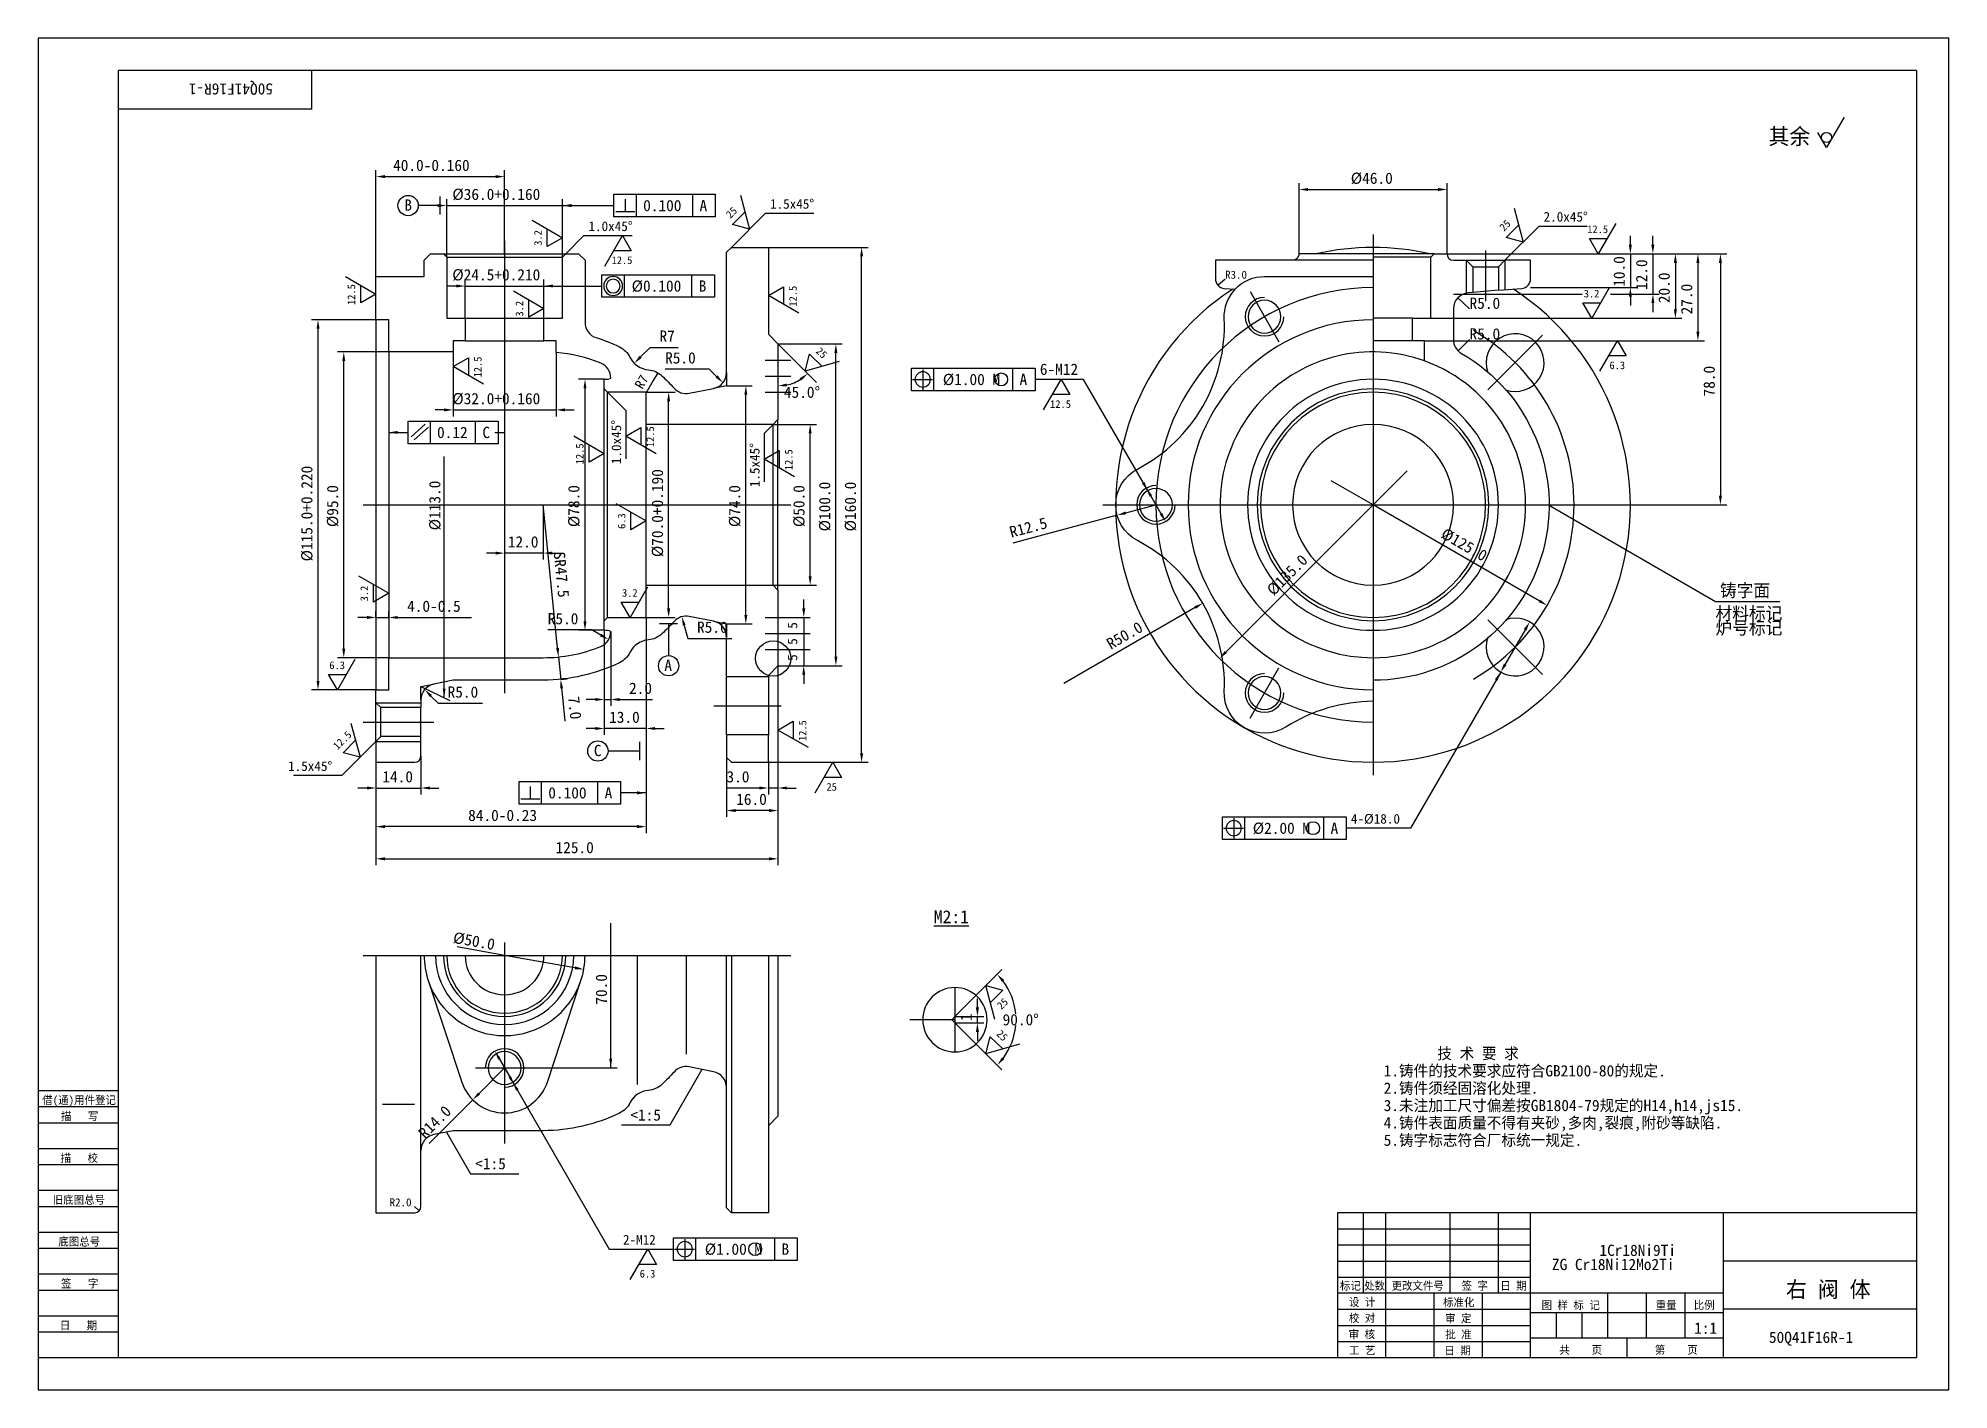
# Model space of a CAD drawing. Header units: metres. Extents: x 0 to 594, y 0 to 420.
import ezdxf

# ---------------------------------------------------------------- set-up
doc = ezdxf.new("R2010")
doc.units = ezdxf.units.M
for name, color, linetype in [('B', 3, 'Continuous'), ('C', 6, 'Continuous'), ('D', 1, 'Continuous'), ('FL', 5, 'Continuous'), ('HA', 5, 'Continuous'), ('T', 7, 'Continuous'), ('TL', 4, 'Continuous')]:
    doc.layers.add(name, color=color, linetype=linetype)

# ---------------------------------------------------------------- blocks, each defined once
blk = doc.blocks.new('PIC1')
for points in [[(-6.4, 0), (6.24, 0)], [(0, 6.28), (0, -6.51)]]:
    blk.add_lwpolyline(points)
blk.add_lwpolyline([(-4.82, 0, 1), (4.82, 0, 1), (-4.82, 0, 1)], format="xyb")
blk = doc.blocks.new('PIC6')
blk.add_lwpolyline([(6.01, 0, 1), (-6.01, 0, 1)], format="xyb", close=True)
blk.add_lwpolyline([(-4.36, 0, 1), (4.36, 0, 1), (-4.36, 0, 1)], format="xyb")
blk = doc.blocks.new('PIC3')
for points in [[(0, 4), (0, -4)], [(6, -4), (-6, -4)]]:
    blk.add_lwpolyline(points)
blk = doc.blocks.new('PIC2')
for points in [[(3.77, 5.28), (-5.23, -2.72)], [(5.77, 3.28), (-3.23, -4.72)]]:
    blk.add_lwpolyline(points)
blk = doc.blocks.new('TUKUN2')
at = {"layer": 'FL'}
for p, q in [((594, 420), (0, 420)), ((0, 420), (0, 0)), ((594, 0), (594, 420)), ((0, 83), (25, 83)), ((0, 75), (25, 75)), ((0, 70), (25, 70)), ((0, 62), (25, 62)), ((0, 57), (25, 57)), ((412, 30), (412, 55)), ((419, 10), (419, 55)), ((439, 30), (439, 55)), ((454, 30), (454, 55)), ((0, 49), (25, 49)), ((404, 50), (464, 50)), ((0, 44), (25, 44)), ((404, 45), (464, 45)), ((0, 36), (25, 36)), ((404, 40), (464, 40)), ((0, 31), (25, 31)), ((404, 35), (464, 35)), ((449, 10), (449, 30)), ((404, 25), (464, 25)), ((0, 23), (25, 23)), ((0, 18), (25, 18)), ((404, 20), (464, 20)), ((404, 15), (464, 15)), ((0, 0), (594, 0))]:
    blk.add_line(p, q, dxfattribs=at)
at = {"layer": 'TL'}
for p, q in [((584, 410), (25, 410)), ((25, 10), (25, 410)), ((85, 410), (85, 398)), ((584, 410), (584, 10)), ((85, 398), (25, 398)), ((0, 93), (25, 93)), ((0, 88), (25, 88)), ((584, 55), (404, 55)), ((404, 55), (404, 10)), ((464, 10), (464, 55)), ((524, 10), (524, 55)), ((584, 40), (524, 40)), ((524, 30), (404, 30)), ((434, 10), (434, 30)), ((488, 16), (488, 30)), ((500, 16), (500, 30)), ((512, 16), (512, 30)), ((464, 24), (524, 24)), ((472, 16), (472, 24)), ((480, 16), (480, 24)), ((584, 25), (524, 25)), ((524, 16), (464, 16)), ((494, 10), (494, 16)), ((0, 10), (584, 10))]:
    blk.add_line(p, q, dxfattribs=at)
at = {"layer": 'T'}
for s, p in [('借(通)用件登记', (1.26, 88.76)), ('描   写', (7.09, 83.76)), ('描   校', (6.98, 70.76)), ('旧底图总号', (4.52, 57.76)), ('底图总号', (6.25, 44.76)), ('签   字', (7.1, 31.76)), ('标记', (404.71, 31.07)), ('处数', (412.22, 31.07)), ('更改文件号', (420.75, 31.07)), ('签 字', (442.53, 31.07)), ('日 期', (454.57, 31.07)), ('校 对', (407.48, 20.99)), ('设 计', (407.5, 25.99)), ('标准化', (436.77, 25.93)), ('审 定', (437.39, 20.93)), ('图 样 标 记', (467.4, 25.04)), ('重量', (502.88, 25.04)), ('比例', (514.7, 25.04)), ('日   期', (6.72, 18.76)), ('审 核', (407.41, 15.99)), ('批 准', (437.46, 15.93)), ('工 艺', (407.52, 10.99)), ('日 期', (437.18, 10.93)), ('共    页', (472.91, 11.13)), ('第    页', (502.62, 11.13))]:
    blk.add_text(s, height=2.5, dxfattribs=at).set_placement(p)

msp = doc.modelspace()

# ---------------------------------------------------------------- linework, layer by layer
at = {"layer": 'B'}
msp.add_lwpolyline([(121.27, 127.14, 0.72), (168.73, 127.14, 0.72)], format="xyb", dxfattribs=at)
at = {"layer": 'C'}
for p, q in [((145, 357), (145, 216.5)), ((415, 359), (415, 191)), ((450, 354), (450, 338.33)), ((376.75, 341.25), (385.75, 325.66)), ((450.71, 310.71), (467.68, 327.68)), ((226, 320), (234, 320)), ((226, 315), (234, 315)), ((226, 310), (234, 310)), ((101, 275), (234, 275)), ((331, 275), (499, 275)), ((226, 240), (230, 240)), ((450.71, 239.29), (467.68, 222.32)), ((226, 235), (230, 235)), ((226, 230), (230, 230)), ((376.75, 208.75), (385.75, 224.34)), ((210, 212.5), (231, 212.5)), ((101, 207.5), (123, 207.5)), ((145, 139), (145, 76.5)), ((101, 135), (234, 135)), ((285, 115), (271, 115)), ((136, 100), (154, 100))]:
    msp.add_line(p, q, dxfattribs=at)
for radius, start, end in [(67.5, 90, 270), (62.5, 300, 60)]:
    msp.add_arc((415, 275), radius, start, end, dxfattribs=at)
at = {"layer": 'D'}
for p, q in [((561.46, 395.46), (556, 386)), ((556, 386), (553.27, 390.73)), ((105, 345.96), (105, 379)), ((107.8, 377), (142.2, 377)), ((145, 353), (145, 379)), ((392, 353), (392, 375)), ((438, 353), (438, 375)), ((127, 352), (127, 370)), ((163, 352), (163, 370)), ((179, 364.5), (179, 371.5)), ((179, 371.5), (210.5, 371.5)), ((186, 364.5), (186, 371.5)), ((203.5, 364.5), (203.5, 371.5)), ((210.5, 371.5), (210.5, 364.5)), ((218.33, 371.21), (221.16, 360.66)), ((394.8, 373), (435.2, 373)), ((124.2, 368), (121.4, 368)), ((127, 368), (163, 368)), ((153.54, 363.46), (163, 358)), ((163, 368), (166.5, 368)), ((165.8, 368), (168.6, 368)), ((166.5, 368), (179, 368)), ((210.5, 364.5), (179, 364.5)), ((215.5, 355), (226.11, 365.61)), ((215.88, 362.07), (219.74, 365.93)), ((226.11, 365.61), (241.11, 365.61)), ((458.83, 367.21), (461.66, 356.66)), ((490.46, 362.46), (485, 353)), ((158.27, 355.27), (158.27, 360.73)), ((163, 358), (158.27, 355.27)), ((164, 353), (169.66, 358.66)), ((169.66, 358.66), (184.66, 358.66)), ((176.19, 349.19), (181.66, 358.66)), ((181.66, 358.66), (184.39, 353.92)), ((221.16, 360.66), (215.88, 362.07)), ((456, 351), (466.61, 361.61)), ((456.38, 358.07), (460.24, 361.93)), ((461.66, 356.66), (456.38, 358.07)), ((466.61, 361.61), (481.61, 361.61)), ((485, 353), (482.27, 357.73)), ((482.27, 357.73), (487.73, 357.73)), ((495, 355.8), (495, 358.6)), ((502, 355.8), (502, 358.6)), ((184.39, 353.92), (178.92, 353.92)), ((227, 355), (258, 355)), ((256, 197.8), (256, 352.2)), ((438, 353), (497, 353)), ((438, 353), (504, 353)), ((438, 353), (511, 353)), ((438, 353), (518, 353)), ((438, 353), (525, 353)), ((495, 353), (495, 342.5)), ((502, 353), (502, 340.5)), ((95.54, 345.96), (105, 340.5)), ((132.75, 333), (132.75, 345)), ((157.25, 333), (157.25, 345)), ((175.25, 339.5), (175.25, 346.5)), ((175.25, 346.5), (210.25, 346.5)), ((182.25, 339.5), (182.25, 346.5)), ((203.25, 339.5), (203.25, 346.5)), ((210.25, 346.5), (210.25, 339.5)), ((366.79, 343.23), (369, 345.26)), ((509, 350.2), (509, 335.8)), ((516, 350.2), (516, 328.8)), ((523, 350.2), (523, 277.8)), ((100.27, 337.77), (100.27, 343.23)), ((105, 340.5), (100.27, 337.77)), ((129.95, 343), (127.15, 343)), ((132.75, 343), (157.25, 343)), ((147.79, 341.46), (157.25, 336)), ((152.52, 333.27), (152.52, 338.73)), ((157.25, 343), (160.75, 343)), ((160.05, 343), (162.85, 343)), ((160.75, 343), (175.25, 343)), ((210.25, 339.5), (175.25, 339.5)), ((227, 340), (231.73, 342.73)), ((236.46, 334.54), (227, 340)), ((231.73, 342.73), (231.73, 337.27)), ((440, 340.5), (480.06, 340.5)), ((441.32, 339.28), (445, 335.9)), ((464, 342.5), (497, 342.5)), ((488.46, 342.46), (483, 333)), ((488.83, 340.5), (504, 340.5)), ((495, 339.7), (495, 336.9)), ((157.25, 336), (152.52, 333.27)), ((433, 333), (511, 333)), ((483, 333), (480.27, 337.73)), ((480.27, 337.73), (485.73, 337.73)), ((502, 337.7), (502, 334.9)), ((105, 332.5), (85, 332.5)), ((87, 220.3), (87, 329.7)), ((109, 322.5), (93, 322.5)), ((129, 322.5), (129, 302.5)), ((161, 322.33), (161, 302.5)), ((187.29, 320.96), (190.26, 323.93)), ((190.26, 323.93), (193.06, 323.93)), ((193.06, 323.93), (198.98, 323.93)), ((230, 325), (242.02, 312.98)), ((230, 325), (250, 325)), ((238.49, 316.51), (239.81, 321.82)), ((239.81, 321.82), (243.74, 318.02)), ((248, 227.8), (248, 322.2)), ((431, 326), (518, 326)), ((441.46, 322.85), (445, 326.38)), ((485.54, 316.54), (491, 326)), ((493.73, 321.27), (488.27, 321.27)), ((491, 326), (493.73, 321.27)), ((95, 230.3), (95, 319.7)), ((129, 318), (133.73, 320.73)), ((138.46, 312.54), (129, 318)), ((133.73, 320.73), (133.73, 315.27)), ((205.82, 317.17), (194.9, 317.17)), ((208.62, 317.17), (205.82, 317.17)), ((210.89, 314.91), (208.62, 317.17)), ((248.99, 319.53), (238.49, 316.51)), ((271.5, 310.47), (271.5, 317.47)), ((271.5, 317.47), (310, 317.47)), ((278.5, 310.47), (278.5, 317.47)), ((303, 310.47), (303, 317.47)), ((310, 317.47), (310, 310.47)), ((176, 314), (168, 314)), ((170, 238.8), (170, 311.2)), ((177, 310), (182.66, 304.34)), ((189, 310), (198, 310)), ((214, 312), (222, 312)), ((220, 240.8), (220, 309.2)), ((310, 310.47), (271.5, 310.47)), ((325, 313.97), (310, 313.97)), ((312.54, 304.51), (318, 313.97)), ((320.73, 309.24), (315.27, 309.24)), ((318, 313.97), (320.73, 309.24)), ((344.95, 279.42), (325, 313.97)), ((126.2, 304.5), (123.4, 304.5)), ((129, 304.5), (161, 304.5)), ((163.8, 304.5), (166.6, 304.5)), ((182.66, 304.34), (182.66, 289.34)), ((196, 242.8), (196, 307.2)), ((109, 297.5), (112.5, 297.5)), ((112.5, 297.5), (115, 297.5)), ((115, 294), (115, 301)), ((115, 301), (143, 301)), ((122, 294), (122, 301)), ((136, 294), (136, 301)), ((142, 297.5), (145, 297.5)), ((143, 301), (143, 294)), ((182.66, 296.34), (187.39, 299.08)), ((187.39, 299.08), (187.39, 293.61)), ((228.5, 300), (225.67, 297.17)), ((225.67, 297.17), (225.67, 282.17)), ((228.5, 300), (242, 300)), ((240, 252.8), (240, 297.2)), ((143, 294), (115, 294)), ((166.54, 296.46), (176, 291)), ((171.27, 288.27), (171.27, 293.73)), ((192.12, 290.88), (182.66, 296.34)), ((225.67, 289.17), (230.4, 291.9)), ((230.4, 291.9), (230.4, 286.44)), ((126.21, 215.03), (126.21, 290)), ((176, 291), (171.27, 288.27)), ((235.14, 283.71), (225.67, 289.17)), ((415, 275), (425.61, 285.61)), ((415, 275), (402.01, 282.5)), ((145, 275), (145, 258)), ((161.46, 230.52), (157, 275)), ((157, 275), (157, 258)), ((179.54, 275.46), (189, 270)), ((338.13, 272.49), (347.5, 275)), ((349.1, 272.23), (345.9, 277.77)), ((369.25, 229.25), (415, 275)), ((466.7, 245.15), (415, 275)), ((469.5, 275), (521.46, 245)), ((495, 275), (525, 275)), ((184.27, 267.27), (184.27, 272.73)), ((189, 270), (184.27, 267.27)), ((335.43, 271.76), (316.11, 266.59)), ((316.11, 266.59), (302.98, 263.07)), ((142.2, 260), (139.4, 260)), ((157, 260), (145, 260)), ((159.8, 260), (162.6, 260)), ((99.54, 252.96), (109, 247.5)), ((104.27, 244.77), (104.27, 250.23)), ((228.5, 250), (242, 250)), ((109, 247.5), (104.27, 244.77)), ((184, 240), (181.27, 244.73)), ((181.27, 244.73), (186.73, 244.73)), ((189.46, 249.46), (184, 240)), ((238, 242.8), (238, 245.6)), ((521.46, 245), (541.46, 245)), ((102.2, 240), (99.4, 240)), ((105, 240), (105, 242)), ((105, 240), (109, 240)), ((109, 240), (109, 242)), ((111.8, 240), (114.6, 240)), ((114.6, 240), (134.69, 240)), ((189, 240), (198, 240)), ((189, 240), (189, 203.5)), ((189, 240), (189, 173)), ((214, 238), (222, 238)), ((230, 240), (240, 240)), ((230, 240), (240, 240)), ((238, 240), (238, 225)), ((359.69, 243.07), (318.82, 219.47)), ((169.33, 236.13), (158.41, 236.13)), ((161.46, 230.52), (161.18, 233.31)), ((176, 236), (168, 236)), ((172.13, 236.13), (169.33, 236.13)), ((174.91, 234.53), (172.13, 236.13)), ((176, 236), (176, 203.5)), ((176, 236), (176, 212.5)), ((178, 235.63), (178, 212.5)), ((200.85, 237.54), (201.94, 233.48)), ((201.94, 233.48), (204.74, 233.48)), ((204.74, 233.48), (215.66, 233.48)), ((230, 235), (240, 235)), ((462.29, 236.18), (456.09, 225.44)), ((109, 227.5), (93, 227.5)), ((98.46, 226.96), (93, 217.5)), ((161.74, 227.74), (163.73, 227.94)), ((161.74, 227.74), (162.44, 220.77)), ((230, 230), (240, 230)), ((93, 217.5), (90.27, 222.23)), ((90.27, 222.23), (95.73, 222.23)), ((162.44, 220.77), (164.43, 220.97)), ((230, 225), (250, 225)), ((230, 225), (230, 163)), ((230, 225), (240, 225)), ((230, 225), (230, 185)), ((230, 225), (230, 178)), ((238, 222.2), (238, 219.4)), ((454.69, 223.01), (426.69, 174.51)), ((105, 217.5), (85, 217.5)), ((119, 218.5), (128.01, 214.16)), ((122.11, 215.59), (124.38, 213.33)), ((162.72, 217.99), (163, 215.2)), ((163, 215.2), (163.74, 207.81)), ((173.2, 214.5), (170.4, 214.5)), ((176, 214.5), (178, 214.5)), ((180.8, 214.5), (183.6, 214.5)), ((183.6, 214.5), (191.02, 214.5)), ((124.38, 213.33), (127.18, 213.33)), ((127.18, 213.33), (138.1, 213.33)), ((97.22, 207.11), (100.05, 196.55)), ((173.2, 205.5), (170.4, 205.5)), ((189, 205.5), (176, 205.5)), ((191.8, 205.5), (194.6, 205.5)), ((230, 205), (234.73, 207.73)), ((239.46, 199.54), (230, 205)), ((234.73, 207.73), (234.73, 202.27)), ((105, 201.5), (94.39, 190.89)), ((94.77, 197.96), (98.64, 201.83)), ((100.05, 196.55), (94.77, 197.96)), ((119, 197), (119, 185)), ((214, 196.5), (214, 178)), ((94.39, 190.89), (79.39, 190.89)), ((105, 195), (105, 185)), ((105, 195), (105, 173)), ((227, 195), (258, 195)), ((227, 195), (227, 185)), ((241.54, 185.54), (247, 195)), ((249.73, 190.27), (244.27, 190.27)), ((247, 195), (249.73, 190.27)), ((102.2, 187), (99.4, 187)), ((105, 187), (119, 187)), ((121.8, 187), (124.6, 187)), ((149.5, 182), (149.5, 189)), ((149.5, 189), (181, 189)), ((156.5, 182), (156.5, 189)), ((174, 182), (174, 189)), ((181, 189), (181, 182)), ((185.5, 185.5), (181, 185.5)), ((189, 185.5), (185.5, 185.5)), ((221.4, 187), (213.98, 187)), ((224.2, 187), (221.4, 187)), ((230, 187), (227, 187)), ((232.8, 187), (235.6, 187)), ((181, 182), (149.5, 182)), ((227.2, 180), (216.8, 180)), ((105, 175), (105, 163)), ((186.2, 175), (107.8, 175)), ((368.19, 171.01), (368.19, 178.01)), ((368.19, 178.01), (406.69, 178.01)), ((375.19, 171.01), (375.19, 178.01)), ((399.69, 171.01), (399.69, 178.01)), ((406.69, 178.01), (406.69, 171.01)), ((426.69, 174.51), (406.69, 174.51)), ((406.69, 171.01), (368.19, 171.01)), ((107.8, 165), (227.2, 165)), ((178, 100), (178, 145)), ((145, 135), (130.23, 137.6)), ((166.86, 131.15), (145, 135)), ((285, 116), (299.56, 130.56)), ((297.43, 115.05), (294.61, 125.61)), ((294.61, 125.61), (299.88, 124.19)), ((292, 118.8), (292, 121.6)), ((299.88, 124.19), (296.02, 120.33)), ((285, 116), (294, 116)), ((285, 114), (299.56, 99.44)), ((285, 114), (294, 114)), ((292, 114), (292, 116)), ((292, 111.2), (292, 108.4)), ((294.61, 104.39), (295.93, 109.7)), ((305.11, 107.41), (294.61, 104.39)), ((295.93, 109.7), (299.86, 105.9)), ((143.4, 102.77), (146.6, 97.23)), ((137.08, 92.08), (145, 100)), ((145, 100), (180, 100)), ((147.55, 95.58), (177.5, 43.71)), ((206.33, 99.53), (196.33, 82.21)), ((135.1, 90.1), (131.14, 86.14)), ((131.14, 86.14), (121.53, 76.53)), ((126.94, 80.09), (134.44, 67.1)), ((196.33, 82.21), (181.33, 82.21)), ((134.44, 67.1), (149.44, 67.1)), ((118.41, 55.59), (117, 57)), ((177.5, 43.71), (197.5, 43.71)), ((184.04, 34.24), (189.5, 43.71)), ((189.5, 43.71), (192.23, 38.98)), ((197.5, 40.21), (197.5, 47.21)), ((197.5, 47.21), (236, 47.21)), ((204.5, 40.21), (204.5, 47.21)), ((229, 40.21), (229, 47.21)), ((236, 47.21), (236, 40.21)), ((192.23, 38.98), (186.77, 38.98)), ((236, 40.21), (197.5, 40.21))]:
    msp.add_line(p, q, dxfattribs=at)
for points in [[(125, 365.2), (125, 370.8)], [(125, 368), (118.15, 368)], [(192.64, 316.04), (191.24, 313.61), (189.14, 309.98)], [(198.8, 238), (193.2, 238)], [(196, 238), (196, 228.15)], [(187, 198.5), (177.15, 198.5)], [(187, 195.7), (187, 201.3)]]:
    msp.add_lwpolyline(points, dxfattribs=at)
for centre, radius in [((556, 389.15), 1.58), ((115, 368), 3.15), ((299.4, 313.97), 2), ((196, 225), 3.15), ((174, 198.5), 3.15), ((396.39, 174.51), 2), ((222.9, 43.71), 2)]:
    msp.add_circle(centre, radius, dxfattribs=at)
for centre, radius, start, end in [((230, 325), 13.05, 282.31, 302.69), ((284, 115), 20, 5.28, 36.97), ((284, 115), 20, 323.03, 354.72)]:
    msp.add_arc(centre, radius, start, end, dxfattribs=at)
for points in [[(107.8, 377.47), (107.8, 376.53), (105, 377)], [(142.2, 377.47), (142.2, 376.53), (145, 377)], [(124.2, 368.47), (124.2, 367.53), (127, 368)], [(165.8, 368.47), (165.8, 367.53), (163, 368)], [(165.8, 368.47), (165.8, 367.53), (163, 368)], [(394.8, 373.47), (394.8, 372.53), (392, 373)], [(435.2, 373.47), (435.2, 372.53), (438, 373)], [(255.53, 352.2), (256.47, 352.2), (256, 355)], [(494.53, 355.8), (495.47, 355.8), (495, 353)], [(501.53, 355.8), (502.47, 355.8), (502, 353)], [(508.53, 350.2), (509.47, 350.2), (509, 353)], [(515.53, 350.2), (516.47, 350.2), (516, 353)], [(522.53, 350.2), (523.47, 350.2), (523, 353)], [(129.95, 343.47), (129.95, 342.53), (132.75, 343)], [(160.05, 343.47), (160.05, 342.53), (157.25, 343)], [(160.05, 343.47), (160.05, 342.53), (157.25, 343)], [(494.53, 339.7), (495.47, 339.7), (495, 342.5)], [(501.53, 337.7), (502.47, 337.7), (502, 340.5)], [(508.53, 335.8), (509.47, 335.8), (509, 333)], [(86.53, 329.7), (87.47, 329.7), (87, 332.5)], [(515.53, 328.8), (516.47, 328.8), (516, 326)], [(94.53, 319.7), (95.47, 319.7), (95, 322.5)], [(187.62, 320.63), (186.96, 321.29), (185.31, 318.98)], [(247.53, 322.2), (248.47, 322.2), (248, 325)], [(211.22, 315.24), (210.56, 314.58), (212.87, 312.93)], [(236.76, 314.38), (237.34, 313.65), (239.23, 315.77)], [(169.53, 311.2), (170.47, 311.2), (170, 314)], [(195.53, 307.2), (196.47, 307.2), (196, 310)], [(219.53, 309.2), (220.47, 309.2), (220, 312)], [(232.83, 311.78), (232.73, 312.71), (230, 311.95)], [(126.2, 304.97), (126.2, 304.03), (129, 304.5)], [(163.8, 304.97), (163.8, 304.03), (161, 304.5)], [(111.8, 297.97), (111.8, 297.03), (109, 297.5)], [(239.53, 297.2), (240.47, 297.2), (240, 300)], [(343.15, 281.61), (343.95, 282.07), (344.95, 279.42)], [(345.5, 277.54), (346.3, 278), (344.5, 280.2)], [(522.53, 277.8), (523.47, 277.8), (523, 275)], [(338.25, 272.04), (338.01, 272.94), (335.43, 271.76)], [(348.7, 272), (349.5, 272.46), (350.5, 269.8)], [(142.2, 260.47), (142.2, 259.53), (145, 260)], [(159.8, 260.47), (159.8, 259.53), (157, 260)], [(239.53, 252.8), (240.47, 252.8), (240, 250)], [(359.93, 242.67), (359.46, 243.47), (362.12, 244.47)], [(466.47, 244.75), (466.94, 245.55), (469.13, 243.75)], [(102.2, 240.47), (102.2, 239.53), (105, 240)], [(111.8, 240.47), (111.8, 239.53), (109, 240)], [(169.53, 238.8), (170.47, 238.8), (170, 236)], [(195.53, 242.8), (196.47, 242.8), (196, 240)], [(200.4, 237.42), (201.3, 237.66), (200.13, 240.25)], [(219.53, 240.8), (220.47, 240.8), (220, 238)], [(237.53, 242.8), (238.47, 242.8), (238, 240)], [(462.7, 235.94), (461.89, 236.41), (463.69, 238.6)], [(175.14, 234.93), (174.67, 234.12), (177.33, 233.13)], [(94.53, 230.3), (95.47, 230.3), (95, 227.5)], [(161, 230.48), (161.93, 230.57), (161.74, 227.74)], [(161.93, 230.57), (161, 230.48), (161.74, 227.74)], [(247.53, 227.8), (248.47, 227.8), (248, 225)], [(369.58, 228.92), (368.92, 229.58), (367.27, 227.27)], [(86.53, 220.3), (87.47, 220.3), (87, 217.5)], [(163.18, 218.03), (162.26, 217.94), (162.44, 220.77)], [(237.53, 222.2), (238.47, 222.2), (238, 225)], [(453.7, 220.35), (452.89, 220.82), (454.69, 223.01)], [(456.5, 225.2), (455.69, 225.67), (454.69, 223.01)], [(121.78, 215.26), (122.44, 215.92), (120.13, 217.57)], [(125.75, 217.91), (126.21, 215.03), (126.66, 217.91)], [(173.2, 214.97), (173.2, 214.03), (176, 214.5)], [(180.8, 214.97), (180.8, 214.03), (178, 214.5)], [(173.2, 205.97), (173.2, 205.03), (176, 205.5)], [(191.8, 205.97), (191.8, 205.03), (189, 205.5)], [(255.53, 197.8), (256.47, 197.8), (256, 195)], [(102.2, 187.47), (102.2, 186.53), (105, 187)], [(121.8, 187.47), (121.8, 186.53), (119, 187)], [(186.2, 185.03), (186.2, 185.97), (189, 185.5)], [(224.2, 187.47), (224.2, 186.53), (227, 187)], [(232.8, 187.47), (232.8, 186.53), (230, 187)], [(216.8, 180.47), (216.8, 179.53), (214, 180)], [(227.2, 180.47), (227.2, 179.53), (230, 180)], [(107.8, 175.47), (107.8, 174.53), (105, 175)], [(186.2, 175.47), (186.2, 174.53), (189, 175)], [(107.8, 165.47), (107.8, 164.53), (105, 165)], [(227.2, 165.47), (227.2, 164.53), (230, 165)], [(166.78, 130.69), (166.94, 131.6), (169.62, 130.66)], [(299.63, 126.72), (300.33, 127.33), (298.14, 129.14)], [(291.53, 118.8), (292.47, 118.8), (292, 116)], [(291.53, 111.2), (292.47, 111.2), (292, 114)], [(143, 102.54), (143.8, 103), (142, 105.2)], [(177.54, 102.88), (178, 100), (178.46, 102.88)], [(300.33, 102.67), (299.63, 103.28), (298.14, 100.86)], [(146.2, 97), (147, 97.46), (148, 94.8)], [(149.35, 93.39), (148.55, 92.93), (147.55, 95.58)], [(137.41, 91.75), (136.75, 92.41), (135.1, 90.1)]]:
    msp.add_solid(points, dxfattribs=at)
at = {"layer": 'FL'}
for p, q in [((444, 351), (444, 340.83)), ((456, 351), (456, 341.83)), ((214, 316.1), (214, 312)), ((214, 312), (209.98, 311.2)), ((209.98, 238.8), (214, 238)), ((214, 238), (214, 233.9)), ((119, 218.5), (123.02, 219.3)), ((119, 214.4), (119, 218.5)), ((105, 213.5), (119, 213.5)), ((105, 201.5), (119, 201.5))]:
    msp.add_line(p, q, dxfattribs=at)
for points in [[(381.25, 339.46, 2.41), (387.25, 333.46, 2.41)], [(347.5, 281, 2.41), (353.5, 275, 2.41)], [(381.25, 222.54, 2.41), (387.25, 216.54, 2.41)]]:
    msp.add_lwpolyline(points, format="xyb", dxfattribs=at)
msp.add_circle((228.5, 227.25), 5.46, dxfattribs=at)
at = {"layer": 'HA'}
msp.add_line((415, 227.5), (415, 220.5), dxfattribs=at)
for centre, radius, start, end in [((285, 115), 10, 90, 270), ((285, 115), 10, 270, 90), ((145, 100), 6, 270, 180)]:
    msp.add_arc(centre, radius, start, end, dxfattribs=at)
at = {"layer": 'TL'}
for points in [[(109, 322.5), (109, 332.5), (105, 332.5), (105, 345.96), (120, 345.96), (120, 351), (122, 353), (126, 353), (127, 352), (127, 333), (132.75, 333), (132.75, 326), (129, 326), (129, 322.5), (109, 322.5)], [(126, 353), (164, 353)], [(127, 352), (163, 352)], [(433, 352), (415, 352)], [(444, 351), (456, 351)], [(446, 349), (454, 349)], [(454, 341.67), (446, 341)], [(132.75, 333), (157.25, 333)], [(427.25, 333), (415, 333)], [(105, 332.5), (105, 217.5)], [(109, 322.5), (109, 227.5)], [(132.75, 326), (157.25, 326)], [(427.25, 326), (415, 326)], [(176, 239), (176, 311)], [(177, 240), (177, 310)], [(189, 250), (189, 300)], [(228.5, 250), (228.5, 300)], [(230, 248.5), (230, 301.5)], [(214, 203.5), (214, 221.5)], [(227, 221.5), (227, 203.5)], [(105, 201.5), (105, 213.5)], [(106.5, 203), (106.5, 212)], [(119, 203), (119, 212)], [(186.33, 94.86), (186.33, 135)], [(201.42, 135), (201.42, 104.32)], [(227, 135), (227, 55), (215.5, 55), (214, 56.5), (214, 135)], [(215.5, 135), (215.5, 55)], [(230, 135), (230, 85), (227, 82)], [(285, 125), (285, 116), (284, 115), (285, 114), (285, 105)], [(285, 116), (285, 114)], [(107, 88.76), (117, 88.76)]]:
    msp.add_lwpolyline(points, dxfattribs=at)
for points in [[(189, 310), (177, 310), (176, 311), (176, 314, 0.1), (178, 314.37, 0.31), (174.88, 319.01, 0.08), (161, 322.33), (161, 326), (157.25, 326), (157.25, 333), (163, 333), (163, 352), (164, 353), (168, 353), (170, 351), (170, 331.71, 0.33), (173.49, 326.95, -0.04), (180.75, 324.05, -0.17), (183.98, 320.84, 0.26), (189.7, 316.96, -0.17), (193.87, 315.13, -0.02), (197.69, 311.26, 0.27), (202.4, 309.68), (209.98, 311.2, 0.36), (214, 316.1), (214, 353.5), (215.5, 355), (227, 355), (227, 328), (230, 325), (230, 301.5), (228.5, 300), (189, 300)], [(454, 349), (454, 341.67), (461.25, 342.27, 0.39), (464, 345.26), (464, 351), (456, 351)], [(386.35, 333.46, 1), (376.15, 333.46, 1)], [(415, 314, 1), (415, 236, 1)], [(415, 311, 1), (415, 239, 1)], [(415, 310, 1), (415, 240, 1)], [(415, 300, 1), (415, 250, 1)], [(352.6, 275, 1), (342.4, 275, 1)], [(119, 212), (106.5, 212), (105, 213.5), (105, 217.5), (109, 217.5), (109, 227.5), (157, 227.5, 0.1), (174.88, 230.99, 0.31), (178, 235.63, 0.1), (176, 236), (176, 239), (177, 240), (189, 240), (189, 250), (228.5, 250), (230, 248.5), (230, 225), (227, 222), (227, 221.5), (214, 221.5), (214, 233.9, 0.36), (209.98, 238.8), (202.4, 240.32, 0.27), (197.69, 238.74, -0.02), (193.87, 234.87, -0.17), (189.7, 233.04, 0.26), (183.98, 229.16, -0.17), (180.75, 225.95, -0.11), (157, 220.5), (129, 220.5), (123.02, 219.3, 0.36), (119, 214.4)], [(386.35, 216.54, 1), (376.15, 216.54, 1)], [(105, 201.5), (105, 195), (117, 195, 0.41), (119, 197), (119, 203), (106.5, 203)], [(150.1, 100, 1), (139.9, 100, 1)]]:
    msp.add_lwpolyline(points, format="xyb", close=True, dxfattribs=at)
for points in [[(415, 351), (366, 351), (366, 345.26, 0.39), (368.75, 342.27), (372.12, 341.99)], [(434, 353), (392, 353, -0.41), (390, 351, -0.41)], [(432.78, 353, 0.11), (397.22, 353, 0.11)], [(415, 227.5, 0.84), (431, 319.72), (431, 326), (427.25, 326), (427.25, 333), (433, 333), (433, 352), (434, 353), (438, 353, 0.41), (440, 351), (444, 351), (446, 349), (446, 341), (444.58, 340.88, 0.39), (440, 335.9), (440, 326.38, 0.27), (442.48, 322.07, -0.77), (415, 220.5, -0.77)], [(415, 213.94, 0.14), (388, 206.02, -0.61), (368.76, 217.13, 0.29), (341.76, 263.89, -0.61), (341.76, 286.11, 0.29), (368.76, 332.87, -0.43), (381.25, 345.96), (415, 345.96)], [(371.37, 342.05, 3.37), (458.63, 342.05, 3.37)], [(415, 332.5, 1), (415, 217.5, 1)], [(456.16, 310.72, 4.45), (450.72, 316.16, 4.45)], [(431, 319.72, 1.19), (415, 227.5, 1.19)], [(450.72, 233.84, 4.45), (456.16, 239.28, 4.45)], [(105, 135), (105, 55), (117, 55, 0.41), (119, 57), (119, 135)], [(120, 135, 0.08), (121.27, 127.14), (131.71, 95.6, 0.72), (158.29, 95.6), (168.73, 127.14, 0.08), (170, 135, 0.08)], [(123.5, 135, 1), (166.5, 135, 1)], [(126, 135, 1), (164, 135, 1)], [(127, 135, 1), (163, 135, 1)], [(132.75, 135, 1), (157.25, 135, 1)], [(214, 93.9, 0.36), (209.98, 98.8), (202.4, 100.32, 0.27), (197.69, 98.74, -0.02), (193.87, 94.87, -0.17), (189.7, 93.04, 0.26), (183.98, 89.16, -0.17), (180.75, 85.95, -0.11), (157, 80.5), (129, 80.5), (123.02, 79.3, 0.36), (119, 74.4, 0.36)]]:
    msp.add_lwpolyline(points, format="xyb", dxfattribs=at)
msp.add_lwpolyline([(227, 203.5), (214, 203.5), (214, 196.5), (215.5, 195), (227, 195)], close=True, dxfattribs=at)

# ---------------------------------------------------------------- block references
at = {"layer": 'D'}
msp.add_blockref('TUKUN2', (0, 0), dxfattribs=at)
at = {"layer": 'D', "xscale": 0.49, "yscale": 0.49, "zscale": 0.49}
for name, p in [('PIC3', (182.5, 368)), ('PIC6', (178.75, 343)), ('PIC1', (275, 313.97)), ('PIC2', (118.5, 297.5)), ('PIC3', (153, 185.5)), ('PIC1', (371.69, 174.51)), ('PIC1', (201, 43.71))]:
    msp.add_blockref(name, p, dxfattribs=at)

# ---------------------------------------------------------------- texts
at = {"layer": 'D'}
for s, height, rotation, p in [('50Q41F16R-1', 3.5, 180, (73, 405.93)), ('25', 2.38, 45, (215.23, 363.86)), ('25', 2.38, 45, (455.73, 359.86)), ('3.2', 2.38, 90, (156.55, 355.51)), ('10.0', 3.5, 90, (493.25, 342.75)), ('12.0', 3.5, 90, (500.25, 341.75)), ('20.0', 3.5, 90, (507.25, 337.67)), ('12.5', 2.38, 90, (98.55, 337.1)), ('12.5', 2.38, 90, (235.83, 336.6)), ('27.0', 3.5, 90, (514.25, 334.17)), ('3.2', 2.38, 90, (150.8, 333.51)), ('12.5', 2.38, 90, (137.83, 314.6)), ('25', 2.38, 316, (241.58, 322.5)), ('R7', 3, 60, (187.84, 310.73)), ('78.0', 3.5, 90, (521.25, 308.67)), ('1.0x45%%d', 3, 90, (181.24, 287.64)), ('12.5', 2.38, 90, (191.49, 292.94)), ('12.5', 2.38, 90, (169.55, 287.6)), ('1.5x45%%d', 3, 90, (224.26, 280.47)), ('12.5', 2.38, 90, (234.51, 285.77)), ('%%C115.0+0.220', 3.5, 90, (85.25, 257.42)), ('%%C70.0+0.190', 3.5, 90, (194.25, 258.75)), ('%%C95.0', 3.5, 90, (93.25, 268.08)), ('%%C113.0', 3.5, 90, (125.04, 267.08)), ('%%C78.0', 3.5, 90, (168.25, 268.08)), ('%%C74.0', 3.5, 90, (218.25, 268.08)), ('%%C50.0', 3.5, 90, (238.25, 268.08)), ('%%C100.0', 3.5, 90, (246.25, 266.75)), ('%%C160.0', 3.5, 90, (254.25, 266.75)), ('6.3', 2.38, 90, (182.55, 267.51)), ('R12.5', 3.5, 15, (302.53, 264.76)), ('%%C125.0', 3.5, 330, (435.79, 265.02)), ('SR47.5', 3.5, 275.73, (160.24, 260.25)), ('%%C135.0', 3.5, 45, (384.06, 246.54)), ('3.2', 2.38, 90, (102.55, 245.01)), ('5', 3, 90, (236, 236.5)), ('R50.0', 3.5, 30, (333.46, 229.94)), ('5', 3, 90, (236, 231.5)), ('5', 3, 90, (236, 226.5)), ('7.0', 3.5, 275.73, (164.75, 215.29)), ('12.5', 2.38, 45, (93.08, 198.71)), ('12.5', 2.38, 90, (238.83, 201.6)), ('%%C50.0', 3.5, 350, (128.78, 138.9)), ('70.0', 3.5, 90, (176.83, 119.67)), ('25', 2.38, 45, (299.49, 118)), ('1', 3.5, 90, (290.25, 114.58)), ('25', 2.38, 316, (297.7, 110.37)), ('R14.0', 3.5, 45, (120.29, 77.77))]:
    msp.add_text(s, height=height, rotation=rotation, dxfattribs=at).set_placement(p)
for s, height, p in [('其余', 5, (537.94, 387)), ('40.0-0.160', 3.5, (110.33, 378.75)), ('%%C46.0', 3.5, (408.08, 374.75)), ('B', 3.5, (113.83, 366.41)), ('%%C36.0+0.160', 3.5, (128.75, 369.75)), ('0.100', 3.5, (188.08, 366.25)), ('A', 3.5, (205.6, 366.25)), ('1.5x45%%d', 3, (227.52, 367.02)), ('1.0x45%%d', 3, (171.07, 360.07)), ('2.0x45%%D', 3, (468.02, 363.02)), ('12.5', 2.38, (481.6, 359.45)), ('12.5', 2.38, (178.26, 349.82)), ('%%C24.5+0.210', 3.5, (128.75, 344.75)), ('%%C0.100', 3.5, (184.5, 341.25)), ('B', 3.5, (205.35, 341.25)), ('R3.0', 2.5, (369, 345.26)), ('R5.0', 3.5, (445, 335.9)), ('3.2', 2.38, (480.51, 339.45)), ('R7', 3.5, (193.15, 325.68)), ('R5.0', 3.5, (445, 326.38)), ('R5.0', 3.5, (194.9, 318.92)), ('%%c1.00 M', 3.5, (281.24, 312.22)), ('A', 3.5, (305.1, 312.22)), ('6-M12', 3.5, (311.41, 315.39)), ('6.3', 2.38, (488.51, 317.17)), ('%%C32.0+0.160', 3.5, (128.75, 306.25)), ('45.0%%d', 3.5, (231.83, 308.25)), ('12.5', 2.38, (314.6, 305.14)), ('0.12', 3.5, (124, 295.75)), ('C', 3.5, (138.1, 295.75)), ('12.0', 3.5, (146, 261.75)), ('铸字面', 4, (522.88, 246.41)), ('4.0-0.5', 3.5, (114.69, 241.75)), ('3.2', 2.38, (181.51, 246.45)), ('材料标记', 4, (521.46, 239.25)), ('R5.0', 3.5, (158.41, 237.88)), ('R5.0', 3.5, (204.83, 235.23)), ('炉号标记', 4, (521.46, 234.75)), ('6.3', 2.38, (90.51, 223.95)), ('A', 3.5, (194.67, 223.41)), ('R5.0', 3.5, (127.27, 215.08)), ('2.0', 3.5, (183.69, 216.25)), ('13.0', 3.5, (177.5, 207.25)), ('C', 3.5, (172.75, 196.91)), ('1.5x45%%d', 3, (77.69, 192.31)), ('14.0', 3.5, (107, 188.75)), ('3.0', 3.5, (213.98, 188.75)), ('0.100', 3.5, (158.58, 183.75)), ('A', 3.5, (176.1, 183.75)), ('16.0', 3.5, (217, 181.75)), ('25', 2.38, (245.07, 186.17)), ('84.0-0.23', 3.5, (133.67, 176.75)), ('4-%%C18.0', 3, (408.11, 175.93)), ('%%c2.00 M', 3.5, (377.6, 172.76)), ('A', 3.5, (401.79, 172.76)), ('125.0', 3.5, (160.83, 166.75)), ('%%UM2:1%%U', 4, (278.46, 145)), ('90.0%%d', 3.5, (299.83, 113.25)), ('1.铸件的技术要求应符合GB2100-80的规定.', 3.5, (418.3, 97.38)), ('       技 术 要 求', 3.5, (418.3, 102.77)), ('2.铸件须经固溶化处理.', 3.5, (418.3, 91.99)), ('3.未注加工尺寸偏差按GB1804-79规定的H14,h14,js15.', 3.5, (418.3, 86.6)), ('<1:5', 3.5, (184.08, 83.63)), ('4.铸件表面质量不得有夹砂,多肉,裂痕,附砂等缺陷.', 3.5, (418.3, 81.21)), ('5.铸字标志符合厂标统一规定.', 3.5, (418.3, 75.82)), ('<1:5', 3.5, (135.86, 68.51)), ('R2.0', 2.5, (109.26, 57)), ('2-M12', 3, (181.8, 45.12)), ('%%c1.00 M', 3.5, (207.24, 41.96)), ('B', 3.5, (231.1, 41.96)), ('1Cr18Ni9Ti', 3.5, (485.38, 41.6)), ('6.3', 2.38, (187.01, 34.87)), ('ZG Cr18Ni12Mo2Ti', 3.5, (470.62, 37.2)), ('右 阀 体', 5, (543.37, 28.7)), ('1:1', 3.5, (514.83, 17.41)), ('50Q41F16R-1', 3.5, (538.08, 14.56))]:
    msp.add_text(s, height=height, dxfattribs=at).set_placement(p)

doc.saveas('drawing.dxf')
